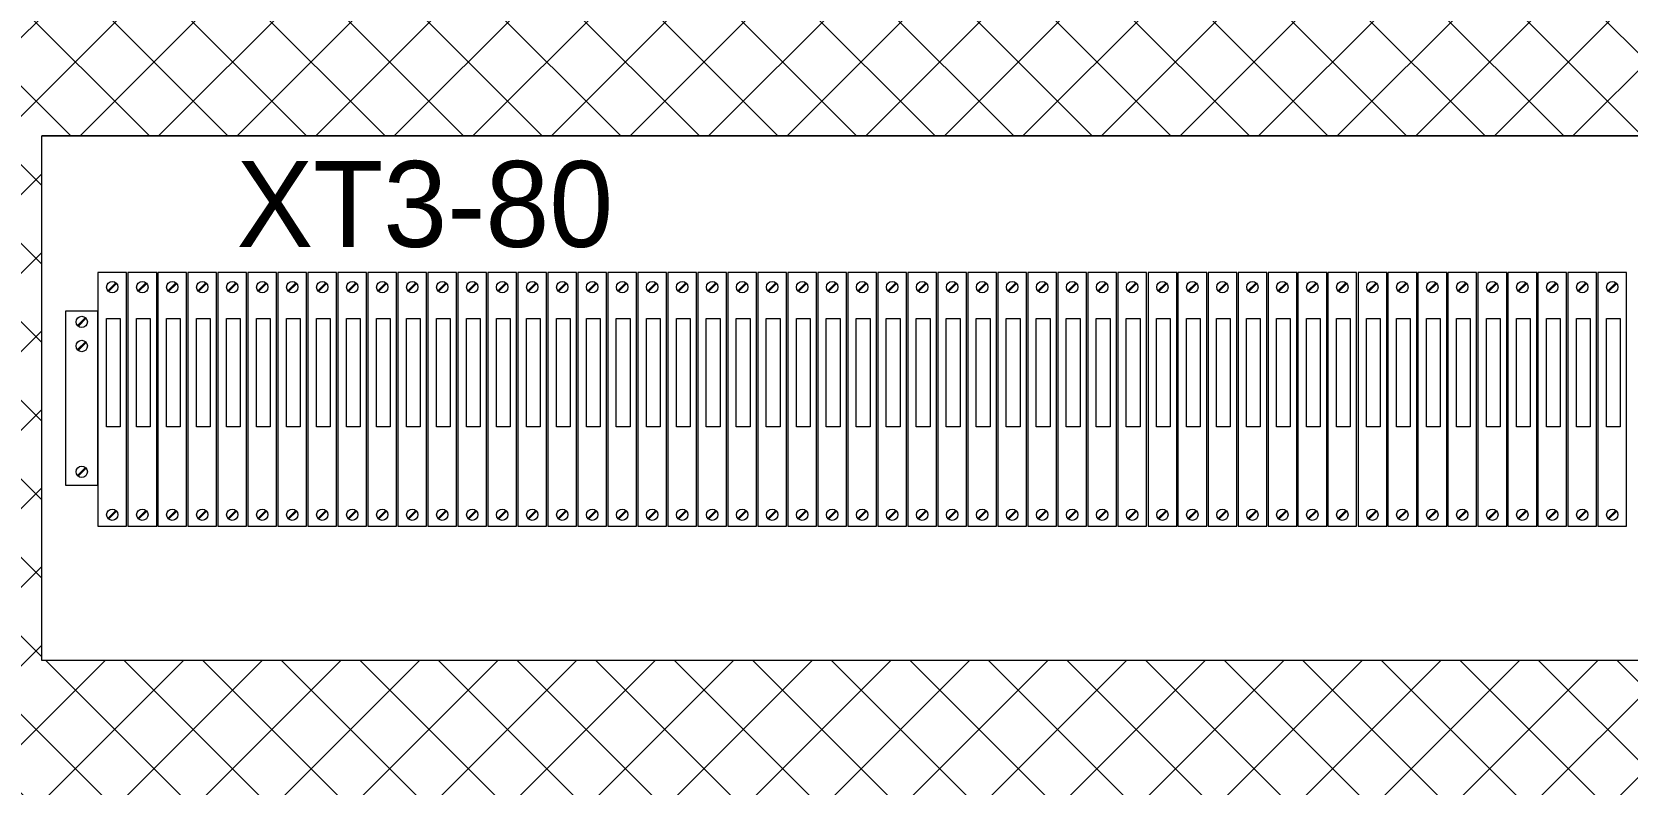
# Model space of a CAD drawing. Header units: millimetres. Extents: x 32626 to 72822, y 60047 to 123188.
# Drawn here: x 38747.2 to 39020.7, y 69229.9 to 69358.9 of the extents above; entities that cross this region are included whole.
import ezdxf

# ---------------------------------------------------------------- set-up
doc = ezdxf.new("R2010")
doc.units = ezdxf.units.MM
doc.header["$LTSCALE"] = 10
doc.layers.add('1轮廓实线层', color=7, linetype='Continuous', lineweight=18)
doc.layers.add('6文字层', color=3, linetype='Continuous', lineweight=18)
doc.styles.add('样式 1', font='SIMYOU.TTF', dxfattribs={"width": 0.75})

msp = doc.modelspace()

# ---------------------------------------------------------------- hatches: boundary and pattern name
at = {"layer": '1轮廓实线层'}
h = msp.add_hatch(dxfattribs=at)
h.set_pattern_fill('ANSI37', color=256, scale=3, style=0)
h.set_pattern_definition([(45, (7301.284, 2082.644), (-6.7351921, 6.7351921), []), (135, (7301.284, 2082.644), (-6.7351921, -6.7351921), [])])
h.paths.add_polyline_path([(38725.51, 69101.35), (38725.51, 69496.47), (39458.98, 69496.47), (39458.98, 69101.35)])
h.paths.add_polyline_path([(38748.93, 69473.08), (39435.56, 69473.08), (39435.56, 69365.07), (38748.93, 69365.07)], flags=16)
h.paths.add_polyline_path([(38748.91, 69341.07), (39435.58, 69341.07), (39435.58, 69251.07), (38748.91, 69251.07)], flags=16)
h.paths.add_polyline_path([(38748.91, 69227.07), (39435.58, 69227.07), (39435.58, 69125.35), (38748.91, 69125.35)], flags=16)

# ---------------------------------------------------------------- linework, layer by layer
for p, q in [((39194.98, 69341.07), (38748.91, 69341.07)), ((38748.91, 69341.07), (39435.58, 69341.07)), ((38748.91, 69251.07), (38748.91, 69341.07)), ((39194.98, 69251.07), (38748.91, 69251.07)), ((39435.58, 69251.07), (38748.91, 69251.07))]:
    msp.add_line(p, q, dxfattribs=at)
at = {"layer": '1轮廓实线层', "lineweight": 13}
for p, q in [((38763.42, 69317.63), (38758.5, 69317.63)), ((38758.5, 69317.63), (38758.5, 69274.13)), ((38763.42, 69274.13), (38763.42, 69317.63)), ((38768.57, 69317.63), (38763.65, 69317.63)), ((38763.65, 69317.63), (38763.65, 69274.13)), ((38768.57, 69274.13), (38768.57, 69317.63)), ((38773.71, 69317.63), (38768.79, 69317.63)), ((38768.79, 69317.63), (38768.79, 69274.13)), ((38773.71, 69274.13), (38773.71, 69317.63)), ((38778.85, 69317.63), (38773.93, 69317.63)), ((38773.93, 69317.63), (38773.93, 69274.13)), ((38778.85, 69274.13), (38778.85, 69317.63)), ((38783.99, 69317.63), (38779.07, 69317.63)), ((38779.07, 69317.63), (38779.07, 69274.13)), ((38783.99, 69274.13), (38783.99, 69317.63)), ((38789.13, 69317.63), (38784.21, 69317.63)), ((38784.21, 69317.63), (38784.21, 69274.13)), ((38789.13, 69274.13), (38789.13, 69317.63)), ((38794.28, 69317.63), (38789.36, 69317.63)), ((38789.36, 69317.63), (38789.36, 69274.13)), ((38794.28, 69274.13), (38794.28, 69317.63)), ((38799.42, 69317.63), (38794.5, 69317.63)), ((38794.5, 69317.63), (38794.5, 69274.13)), ((38799.42, 69274.13), (38799.42, 69317.63)), ((38804.56, 69317.63), (38799.64, 69317.63)), ((38799.64, 69317.63), (38799.64, 69274.13)), ((38804.56, 69274.13), (38804.56, 69317.63)), ((38809.7, 69317.63), (38804.78, 69317.63)), ((38804.78, 69317.63), (38804.78, 69274.13)), ((38809.7, 69274.13), (38809.7, 69317.63)), ((38814.85, 69317.63), (38809.93, 69317.63)), ((38809.93, 69317.63), (38809.93, 69274.13)), ((38814.85, 69274.13), (38814.85, 69317.63)), ((38819.99, 69317.63), (38815.07, 69317.63)), ((38815.07, 69317.63), (38815.07, 69274.13)), ((38819.99, 69274.13), (38819.99, 69317.63)), ((38825.13, 69317.63), (38820.21, 69317.63)), ((38820.21, 69317.63), (38820.21, 69274.13)), ((38825.13, 69274.13), (38825.13, 69317.63)), ((38830.27, 69317.63), (38825.35, 69317.63)), ((38825.35, 69317.63), (38825.35, 69274.13)), ((38830.27, 69274.13), (38830.27, 69317.63)), ((38835.42, 69317.63), (38830.5, 69317.63)), ((38830.5, 69317.63), (38830.5, 69274.13)), ((38835.42, 69274.13), (38835.42, 69317.63)), ((38840.56, 69317.63), (38835.64, 69317.63)), ((38835.64, 69317.63), (38835.64, 69274.13)), ((38840.56, 69274.13), (38840.56, 69317.63)), ((38845.7, 69317.63), (38840.78, 69317.63)), ((38840.78, 69317.63), (38840.78, 69274.13)), ((38845.7, 69274.13), (38845.7, 69317.63)), ((38850.84, 69317.63), (38845.92, 69317.63)), ((38845.92, 69317.63), (38845.92, 69274.13)), ((38850.84, 69274.13), (38850.84, 69317.63)), ((38855.98, 69317.63), (38851.06, 69317.63)), ((38851.06, 69317.63), (38851.06, 69274.13)), ((38855.98, 69274.13), (38855.98, 69317.63)), ((38861.13, 69317.63), (38856.21, 69317.63)), ((38856.21, 69317.63), (38856.21, 69274.13)), ((38861.13, 69274.13), (38861.13, 69317.63)), ((38866.27, 69317.63), (38861.35, 69317.63)), ((38861.35, 69317.63), (38861.35, 69274.13)), ((38866.27, 69274.13), (38866.27, 69317.63)), ((38871.41, 69317.63), (38866.49, 69317.63)), ((38866.49, 69317.63), (38866.49, 69274.13)), ((38871.41, 69274.13), (38871.41, 69317.63)), ((38876.55, 69317.63), (38871.63, 69317.63)), ((38871.63, 69317.63), (38871.63, 69274.13)), ((38876.55, 69274.13), (38876.55, 69317.63)), ((38881.7, 69317.63), (38876.78, 69317.63)), ((38876.78, 69317.63), (38876.78, 69274.13)), ((38881.7, 69274.13), (38881.7, 69317.63)), ((38886.84, 69317.63), (38881.92, 69317.63)), ((38881.92, 69317.63), (38881.92, 69274.13)), ((38886.84, 69274.13), (38886.84, 69317.63)), ((38891.98, 69317.63), (38887.06, 69317.63)), ((38887.06, 69317.63), (38887.06, 69274.13)), ((38891.98, 69274.13), (38891.98, 69317.63)), ((38897.12, 69317.63), (38892.2, 69317.63)), ((38892.2, 69317.63), (38892.2, 69274.13)), ((38897.12, 69274.13), (38897.12, 69317.63)), ((38902.26, 69317.63), (38897.34, 69317.63)), ((38897.34, 69317.63), (38897.34, 69274.13)), ((38902.26, 69274.13), (38902.26, 69317.63)), ((38907.41, 69317.63), (38902.49, 69317.63)), ((38902.49, 69317.63), (38902.49, 69274.13)), ((38907.41, 69274.13), (38907.41, 69317.63)), ((38912.55, 69317.63), (38907.63, 69317.63)), ((38907.63, 69317.63), (38907.63, 69274.13)), ((38912.55, 69274.13), (38912.55, 69317.63)), ((38917.69, 69317.63), (38912.77, 69317.63)), ((38912.77, 69317.63), (38912.77, 69274.13)), ((38917.69, 69274.13), (38917.69, 69317.63)), ((38922.83, 69317.63), (38917.91, 69317.63)), ((38917.91, 69317.63), (38917.91, 69274.13)), ((38922.83, 69274.13), (38922.83, 69317.63)), ((38927.98, 69317.63), (38923.06, 69317.63)), ((38923.06, 69317.63), (38923.06, 69274.13)), ((38927.98, 69274.13), (38927.98, 69317.63)), ((38933.12, 69317.63), (38928.2, 69317.63)), ((38928.2, 69317.63), (38928.2, 69274.13)), ((38933.12, 69274.13), (38933.12, 69317.63)), ((38938.26, 69317.63), (38933.34, 69317.63)), ((38933.34, 69317.63), (38933.34, 69274.13)), ((38938.26, 69274.13), (38938.26, 69317.63)), ((38943.44, 69317.63), (38938.52, 69317.63)), ((38938.52, 69317.63), (38938.52, 69274.13)), ((38943.44, 69274.13), (38943.44, 69317.63)), ((38948.58, 69317.63), (38943.66, 69317.63)), ((38943.66, 69317.63), (38943.66, 69274.13)), ((38948.58, 69274.13), (38948.58, 69317.63)), ((38953.73, 69317.63), (38948.81, 69317.63)), ((38948.81, 69317.63), (38948.81, 69274.13)), ((38953.73, 69274.13), (38953.73, 69317.63)), ((38958.87, 69317.63), (38953.95, 69317.63)), ((38953.95, 69317.63), (38953.95, 69274.13)), ((38958.87, 69274.13), (38958.87, 69317.63)), ((38964.01, 69317.63), (38959.09, 69317.63)), ((38959.09, 69317.63), (38959.09, 69274.13)), ((38964.01, 69274.13), (38964.01, 69317.63)), ((38969.15, 69317.63), (38964.23, 69317.63)), ((38964.23, 69317.63), (38964.23, 69274.13)), ((38969.15, 69274.13), (38969.15, 69317.63)), ((38974.29, 69317.63), (38969.37, 69317.63)), ((38969.37, 69317.63), (38969.37, 69274.13)), ((38974.29, 69274.13), (38974.29, 69317.63)), ((38979.44, 69317.63), (38974.52, 69317.63)), ((38974.52, 69317.63), (38974.52, 69274.13)), ((38979.44, 69274.13), (38979.44, 69317.63)), ((38984.58, 69317.63), (38979.66, 69317.63)), ((38979.66, 69317.63), (38979.66, 69274.13)), ((38984.58, 69274.13), (38984.58, 69317.63)), ((38989.72, 69317.63), (38984.8, 69317.63)), ((38984.8, 69317.63), (38984.8, 69274.13)), ((38989.72, 69274.13), (38989.72, 69317.63)), ((38994.86, 69317.63), (38989.94, 69317.63)), ((38989.94, 69317.63), (38989.94, 69274.13)), ((38994.86, 69274.13), (38994.86, 69317.63)), ((39000.01, 69317.63), (38995.09, 69317.63)), ((38995.09, 69317.63), (38995.09, 69274.13)), ((39000.01, 69274.13), (39000.01, 69317.63)), ((39005.15, 69317.63), (39000.23, 69317.63)), ((39000.23, 69317.63), (39000.23, 69274.13)), ((39005.15, 69274.13), (39005.15, 69317.63)), ((39010.29, 69317.63), (39005.37, 69317.63)), ((39005.37, 69317.63), (39005.37, 69274.13)), ((39010.29, 69274.13), (39010.29, 69317.63)), ((39015.43, 69317.63), (39010.51, 69317.63)), ((39010.51, 69317.63), (39010.51, 69274.13)), ((39015.43, 69274.13), (39015.43, 69317.63)), ((39020.57, 69317.63), (39015.65, 69317.63)), ((39015.65, 69317.63), (39015.65, 69274.13)), ((39020.57, 69274.13), (39020.57, 69317.63)), ((38760.21, 69314.48), (38761.59, 69315.85)), ((38760.33, 69314.35), (38761.71, 69315.73)), ((38765.36, 69314.48), (38766.73, 69315.85)), ((38765.48, 69314.35), (38766.86, 69315.73)), ((38770.5, 69314.48), (38771.88, 69315.85)), ((38770.62, 69314.35), (38772, 69315.73)), ((38775.64, 69314.48), (38777.02, 69315.85)), ((38775.76, 69314.35), (38777.14, 69315.73)), ((38780.78, 69314.48), (38782.16, 69315.85)), ((38780.9, 69314.35), (38782.28, 69315.73)), ((38785.92, 69314.48), (38787.3, 69315.85)), ((38786.05, 69314.35), (38787.42, 69315.73)), ((38791.07, 69314.48), (38792.45, 69315.85)), ((38791.19, 69314.35), (38792.57, 69315.73)), ((38796.21, 69314.48), (38797.59, 69315.85)), ((38796.33, 69314.35), (38797.71, 69315.73)), ((38801.35, 69314.48), (38802.73, 69315.85)), ((38801.47, 69314.35), (38802.85, 69315.73)), ((38806.49, 69314.48), (38807.87, 69315.85)), ((38806.61, 69314.35), (38807.99, 69315.73)), ((38811.64, 69314.48), (38813.02, 69315.85)), ((38811.76, 69314.35), (38813.14, 69315.73)), ((38816.78, 69314.48), (38818.16, 69315.85)), ((38816.9, 69314.35), (38818.28, 69315.73)), ((38821.92, 69314.48), (38823.3, 69315.85)), ((38822.04, 69314.35), (38823.42, 69315.73)), ((38827.06, 69314.48), (38828.44, 69315.85)), ((38827.18, 69314.35), (38828.56, 69315.73)), ((38832.21, 69314.48), (38833.58, 69315.85)), ((38832.33, 69314.35), (38833.71, 69315.73)), ((38837.35, 69314.48), (38838.73, 69315.85)), ((38837.47, 69314.35), (38838.85, 69315.73)), ((38842.49, 69314.48), (38843.87, 69315.85)), ((38842.61, 69314.35), (38843.99, 69315.73)), ((38847.63, 69314.48), (38849.01, 69315.85)), ((38847.75, 69314.35), (38849.13, 69315.73)), ((38852.77, 69314.48), (38854.15, 69315.85)), ((38852.9, 69314.35), (38854.27, 69315.73)), ((38857.92, 69314.48), (38859.3, 69315.85)), ((38858.04, 69314.35), (38859.42, 69315.73)), ((38863.06, 69314.48), (38864.44, 69315.85)), ((38863.18, 69314.35), (38864.56, 69315.73)), ((38868.2, 69314.48), (38869.58, 69315.85)), ((38868.32, 69314.35), (38869.7, 69315.73)), ((38873.34, 69314.48), (38874.72, 69315.85)), ((38873.46, 69314.35), (38874.84, 69315.73)), ((38878.49, 69314.48), (38879.86, 69315.85)), ((38878.61, 69314.35), (38879.99, 69315.73)), ((38883.63, 69314.48), (38885.01, 69315.85)), ((38883.75, 69314.35), (38885.13, 69315.73)), ((38888.77, 69314.48), (38890.15, 69315.85)), ((38888.89, 69314.35), (38890.27, 69315.73)), ((38893.91, 69314.48), (38895.29, 69315.85)), ((38894.03, 69314.35), (38895.41, 69315.73)), ((38899.05, 69314.48), (38900.43, 69315.85)), ((38899.18, 69314.35), (38900.55, 69315.73)), ((38904.2, 69314.48), (38905.58, 69315.85)), ((38904.32, 69314.35), (38905.7, 69315.73)), ((38909.34, 69314.48), (38910.72, 69315.85)), ((38909.46, 69314.35), (38910.84, 69315.73)), ((38914.48, 69314.48), (38915.86, 69315.85)), ((38914.6, 69314.35), (38915.98, 69315.73)), ((38919.62, 69314.48), (38921, 69315.85)), ((38919.74, 69314.35), (38921.12, 69315.73)), ((38924.77, 69314.48), (38926.15, 69315.85)), ((38924.89, 69314.35), (38926.27, 69315.73)), ((38929.91, 69314.48), (38931.29, 69315.85)), ((38930.03, 69314.35), (38931.41, 69315.73)), ((38935.05, 69314.48), (38936.43, 69315.85)), ((38935.17, 69314.35), (38936.55, 69315.73)), ((38940.23, 69314.48), (38941.61, 69315.85)), ((38940.35, 69314.35), (38941.73, 69315.73)), ((38945.37, 69314.48), (38946.75, 69315.85)), ((38945.49, 69314.35), (38946.87, 69315.73)), ((38950.52, 69314.48), (38951.89, 69315.85)), ((38950.64, 69314.35), (38952.02, 69315.73)), ((38955.66, 69314.48), (38957.04, 69315.85)), ((38955.78, 69314.35), (38957.16, 69315.73)), ((38960.8, 69314.48), (38962.18, 69315.85)), ((38960.92, 69314.35), (38962.3, 69315.73)), ((38965.94, 69314.48), (38967.32, 69315.85)), ((38966.06, 69314.35), (38967.44, 69315.73)), ((38971.08, 69314.48), (38972.46, 69315.85)), ((38971.21, 69314.35), (38972.58, 69315.73)), ((38976.23, 69314.48), (38977.61, 69315.85)), ((38976.35, 69314.35), (38977.73, 69315.73)), ((38981.37, 69314.48), (38982.75, 69315.85)), ((38981.49, 69314.35), (38982.87, 69315.73)), ((38986.51, 69314.48), (38987.89, 69315.85)), ((38986.63, 69314.35), (38988.01, 69315.73)), ((38991.65, 69314.48), (38993.03, 69315.85)), ((38991.77, 69314.35), (38993.15, 69315.73)), ((38996.8, 69314.48), (38998.18, 69315.85)), ((38996.92, 69314.35), (38998.3, 69315.73)), ((39001.94, 69314.48), (39003.32, 69315.85)), ((39002.06, 69314.35), (39003.44, 69315.73)), ((39007.08, 69314.48), (39008.46, 69315.85)), ((39007.2, 69314.35), (39008.58, 69315.73)), ((39012.22, 69314.48), (39013.6, 69315.85)), ((39012.34, 69314.35), (39013.72, 69315.73)), ((39017.37, 69314.48), (39018.74, 69315.85)), ((39017.49, 69314.35), (39018.87, 69315.73)), ((38753.02, 69311.07), (38758.42, 69311.07)), ((38753.02, 69281.07), (38753.02, 69311.07)), ((38754.97, 69308.51), (38756.35, 69309.89)), ((38755.09, 69308.39), (38756.47, 69309.77)), ((38758.42, 69311.07), (38758.42, 69281.07)), ((38754.97, 69304.39), (38756.35, 69305.76)), ((38755.09, 69304.26), (38756.47, 69305.64)), ((38754.97, 69282.82), (38756.35, 69284.2)), ((38755.09, 69282.7), (38756.47, 69284.08)), ((38758.42, 69281.07), (38753.02, 69281.07)), ((38760.21, 69275.45), (38761.59, 69276.83)), ((38760.33, 69275.33), (38761.71, 69276.71)), ((38765.36, 69275.45), (38766.73, 69276.83)), ((38765.48, 69275.33), (38766.86, 69276.71)), ((38770.5, 69275.45), (38771.88, 69276.83)), ((38770.62, 69275.33), (38772, 69276.71)), ((38775.64, 69275.45), (38777.02, 69276.83)), ((38775.76, 69275.33), (38777.14, 69276.71)), ((38780.78, 69275.45), (38782.16, 69276.83)), ((38780.9, 69275.33), (38782.28, 69276.71)), ((38785.92, 69275.45), (38787.3, 69276.83)), ((38786.05, 69275.33), (38787.42, 69276.71)), ((38791.07, 69275.45), (38792.45, 69276.83)), ((38791.19, 69275.33), (38792.57, 69276.71)), ((38796.21, 69275.45), (38797.59, 69276.83)), ((38796.33, 69275.33), (38797.71, 69276.71)), ((38801.35, 69275.45), (38802.73, 69276.83)), ((38801.47, 69275.33), (38802.85, 69276.71)), ((38806.49, 69275.45), (38807.87, 69276.83)), ((38806.61, 69275.33), (38807.99, 69276.71)), ((38811.64, 69275.45), (38813.02, 69276.83)), ((38811.76, 69275.33), (38813.14, 69276.71)), ((38816.78, 69275.45), (38818.16, 69276.83)), ((38816.9, 69275.33), (38818.28, 69276.71)), ((38821.92, 69275.45), (38823.3, 69276.83)), ((38822.04, 69275.33), (38823.42, 69276.71)), ((38827.06, 69275.45), (38828.44, 69276.83)), ((38827.18, 69275.33), (38828.56, 69276.71)), ((38832.21, 69275.45), (38833.58, 69276.83)), ((38832.33, 69275.33), (38833.71, 69276.71)), ((38837.35, 69275.45), (38838.73, 69276.83)), ((38837.47, 69275.33), (38838.85, 69276.71)), ((38842.49, 69275.45), (38843.87, 69276.83)), ((38842.61, 69275.33), (38843.99, 69276.71)), ((38847.63, 69275.45), (38849.01, 69276.83)), ((38847.75, 69275.33), (38849.13, 69276.71)), ((38852.77, 69275.45), (38854.15, 69276.83)), ((38852.9, 69275.33), (38854.27, 69276.71)), ((38857.92, 69275.45), (38859.3, 69276.83)), ((38858.04, 69275.33), (38859.42, 69276.71)), ((38863.06, 69275.45), (38864.44, 69276.83)), ((38863.18, 69275.33), (38864.56, 69276.71)), ((38868.2, 69275.45), (38869.58, 69276.83)), ((38868.32, 69275.33), (38869.7, 69276.71)), ((38873.34, 69275.45), (38874.72, 69276.83)), ((38873.46, 69275.33), (38874.84, 69276.71)), ((38878.49, 69275.45), (38879.86, 69276.83)), ((38878.61, 69275.33), (38879.99, 69276.71)), ((38883.63, 69275.45), (38885.01, 69276.83)), ((38883.75, 69275.33), (38885.13, 69276.71)), ((38888.77, 69275.45), (38890.15, 69276.83)), ((38888.89, 69275.33), (38890.27, 69276.71)), ((38893.91, 69275.45), (38895.29, 69276.83)), ((38894.03, 69275.33), (38895.41, 69276.71)), ((38899.05, 69275.45), (38900.43, 69276.83)), ((38899.18, 69275.33), (38900.55, 69276.71)), ((38904.2, 69275.45), (38905.58, 69276.83)), ((38904.32, 69275.33), (38905.7, 69276.71)), ((38909.34, 69275.45), (38910.72, 69276.83)), ((38909.46, 69275.33), (38910.84, 69276.71)), ((38914.48, 69275.45), (38915.86, 69276.83)), ((38914.6, 69275.33), (38915.98, 69276.71)), ((38919.62, 69275.45), (38921, 69276.83)), ((38919.74, 69275.33), (38921.12, 69276.71)), ((38924.77, 69275.45), (38926.15, 69276.83)), ((38924.89, 69275.33), (38926.27, 69276.71)), ((38929.91, 69275.45), (38931.29, 69276.83)), ((38930.03, 69275.33), (38931.41, 69276.71)), ((38935.05, 69275.45), (38936.43, 69276.83)), ((38935.17, 69275.33), (38936.55, 69276.71)), ((38940.23, 69275.45), (38941.61, 69276.83)), ((38940.35, 69275.33), (38941.73, 69276.71)), ((38945.37, 69275.45), (38946.75, 69276.83)), ((38945.49, 69275.33), (38946.87, 69276.71)), ((38950.52, 69275.45), (38951.89, 69276.83)), ((38950.64, 69275.33), (38952.02, 69276.71)), ((38955.66, 69275.45), (38957.04, 69276.83)), ((38955.78, 69275.33), (38957.16, 69276.71)), ((38960.8, 69275.45), (38962.18, 69276.83)), ((38960.92, 69275.33), (38962.3, 69276.71)), ((38965.94, 69275.45), (38967.32, 69276.83)), ((38966.06, 69275.33), (38967.44, 69276.71)), ((38971.08, 69275.45), (38972.46, 69276.83)), ((38971.21, 69275.33), (38972.58, 69276.71)), ((38976.23, 69275.45), (38977.61, 69276.83)), ((38976.35, 69275.33), (38977.73, 69276.71)), ((38981.37, 69275.45), (38982.75, 69276.83)), ((38981.49, 69275.33), (38982.87, 69276.71)), ((38986.51, 69275.45), (38987.89, 69276.83)), ((38986.63, 69275.33), (38988.01, 69276.71)), ((38991.65, 69275.45), (38993.03, 69276.83)), ((38991.77, 69275.33), (38993.15, 69276.71)), ((38996.8, 69275.45), (38998.18, 69276.83)), ((38996.92, 69275.33), (38998.3, 69276.71)), ((39001.94, 69275.45), (39003.32, 69276.83)), ((39002.06, 69275.33), (39003.44, 69276.71)), ((39007.08, 69275.45), (39008.46, 69276.83)), ((39007.2, 69275.33), (39008.58, 69276.71)), ((39012.22, 69275.45), (39013.6, 69276.83)), ((39012.34, 69275.33), (39013.72, 69276.71)), ((39017.37, 69275.45), (39018.74, 69276.83)), ((39017.49, 69275.33), (39018.87, 69276.71)), ((38758.5, 69274.13), (38763.42, 69274.13)), ((38763.65, 69274.13), (38768.57, 69274.13)), ((38768.79, 69274.13), (38773.71, 69274.13)), ((38773.93, 69274.13), (38778.85, 69274.13)), ((38779.07, 69274.13), (38783.99, 69274.13)), ((38784.21, 69274.13), (38789.13, 69274.13)), ((38789.36, 69274.13), (38794.28, 69274.13)), ((38794.5, 69274.13), (38799.42, 69274.13)), ((38799.64, 69274.13), (38804.56, 69274.13)), ((38804.78, 69274.13), (38809.7, 69274.13)), ((38809.93, 69274.13), (38814.85, 69274.13)), ((38815.07, 69274.13), (38819.99, 69274.13)), ((38820.21, 69274.13), (38825.13, 69274.13)), ((38825.35, 69274.13), (38830.27, 69274.13)), ((38830.5, 69274.13), (38835.42, 69274.13)), ((38835.64, 69274.13), (38840.56, 69274.13)), ((38840.78, 69274.13), (38845.7, 69274.13)), ((38845.92, 69274.13), (38850.84, 69274.13)), ((38851.06, 69274.13), (38855.98, 69274.13)), ((38856.21, 69274.13), (38861.13, 69274.13)), ((38861.35, 69274.13), (38866.27, 69274.13)), ((38866.49, 69274.13), (38871.41, 69274.13)), ((38871.63, 69274.13), (38876.55, 69274.13)), ((38876.78, 69274.13), (38881.7, 69274.13)), ((38881.92, 69274.13), (38886.84, 69274.13)), ((38887.06, 69274.13), (38891.98, 69274.13)), ((38892.2, 69274.13), (38897.12, 69274.13)), ((38897.34, 69274.13), (38902.26, 69274.13)), ((38902.49, 69274.13), (38907.41, 69274.13)), ((38907.63, 69274.13), (38912.55, 69274.13)), ((38912.77, 69274.13), (38917.69, 69274.13)), ((38917.91, 69274.13), (38922.83, 69274.13)), ((38923.06, 69274.13), (38927.98, 69274.13)), ((38928.2, 69274.13), (38933.12, 69274.13)), ((38933.34, 69274.13), (38938.26, 69274.13)), ((38938.52, 69274.13), (38943.44, 69274.13)), ((38943.66, 69274.13), (38948.58, 69274.13)), ((38948.81, 69274.13), (38953.73, 69274.13)), ((38953.95, 69274.13), (38958.87, 69274.13)), ((38959.09, 69274.13), (38964.01, 69274.13)), ((38964.23, 69274.13), (38969.15, 69274.13)), ((38969.37, 69274.13), (38974.29, 69274.13)), ((38974.52, 69274.13), (38979.44, 69274.13)), ((38979.66, 69274.13), (38984.58, 69274.13)), ((38984.8, 69274.13), (38989.72, 69274.13)), ((38989.94, 69274.13), (38994.86, 69274.13)), ((38995.09, 69274.13), (39000.01, 69274.13)), ((39000.23, 69274.13), (39005.15, 69274.13)), ((39005.37, 69274.13), (39010.29, 69274.13)), ((39010.51, 69274.13), (39015.43, 69274.13)), ((39015.65, 69274.13), (39020.57, 69274.13))]:
    msp.add_line(p, q, dxfattribs=at)
at = {"layer": '1轮廓实线层'}
msp.add_lwpolyline([(38748.91, 69251.07), (38748.91, 69341.07)], dxfattribs=at)
at = {"layer": '1轮廓实线层', "lineweight": 13}
for points in [[(38759.95, 69309.74), (38762.32, 69309.74), (38762.32, 69291.17), (38759.95, 69291.17)], [(38765.1, 69309.74), (38767.46, 69309.74), (38767.46, 69291.17), (38765.1, 69291.17)], [(38770.24, 69309.74), (38772.61, 69309.74), (38772.61, 69291.17), (38770.24, 69291.17)], [(38775.38, 69309.74), (38777.75, 69309.74), (38777.75, 69291.17), (38775.38, 69291.17)], [(38780.52, 69309.74), (38782.89, 69309.74), (38782.89, 69291.17), (38780.52, 69291.17)], [(38785.67, 69309.74), (38788.03, 69309.74), (38788.03, 69291.17), (38785.67, 69291.17)], [(38790.81, 69309.74), (38793.17, 69309.74), (38793.17, 69291.17), (38790.81, 69291.17)], [(38795.95, 69309.74), (38798.32, 69309.74), (38798.32, 69291.17), (38795.95, 69291.17)], [(38801.09, 69309.74), (38803.46, 69309.74), (38803.46, 69291.17), (38801.09, 69291.17)], [(38806.23, 69309.74), (38808.6, 69309.74), (38808.6, 69291.17), (38806.23, 69291.17)], [(38811.38, 69309.74), (38813.74, 69309.74), (38813.74, 69291.17), (38811.38, 69291.17)], [(38816.52, 69309.74), (38818.89, 69309.74), (38818.89, 69291.17), (38816.52, 69291.17)], [(38821.66, 69309.74), (38824.03, 69309.74), (38824.03, 69291.17), (38821.66, 69291.17)], [(38826.8, 69309.74), (38829.17, 69309.74), (38829.17, 69291.17), (38826.8, 69291.17)], [(38831.95, 69309.74), (38834.31, 69309.74), (38834.31, 69291.17), (38831.95, 69291.17)], [(38837.09, 69309.74), (38839.46, 69309.74), (38839.46, 69291.17), (38837.09, 69291.17)], [(38842.23, 69309.74), (38844.6, 69309.74), (38844.6, 69291.17), (38842.23, 69291.17)], [(38847.37, 69309.74), (38849.74, 69309.74), (38849.74, 69291.17), (38847.37, 69291.17)], [(38852.52, 69309.74), (38854.88, 69309.74), (38854.88, 69291.17), (38852.52, 69291.17)], [(38857.66, 69309.74), (38860.02, 69309.74), (38860.02, 69291.17), (38857.66, 69291.17)], [(38862.8, 69309.74), (38865.17, 69309.74), (38865.17, 69291.17), (38862.8, 69291.17)], [(38867.94, 69309.74), (38870.31, 69309.74), (38870.31, 69291.17), (38867.94, 69291.17)], [(38873.08, 69309.74), (38875.45, 69309.74), (38875.45, 69291.17), (38873.08, 69291.17)], [(38878.23, 69309.74), (38880.59, 69309.74), (38880.59, 69291.17), (38878.23, 69291.17)], [(38883.37, 69309.74), (38885.74, 69309.74), (38885.74, 69291.17), (38883.37, 69291.17)], [(38888.51, 69309.74), (38890.88, 69309.74), (38890.88, 69291.17), (38888.51, 69291.17)], [(38893.65, 69309.74), (38896.02, 69309.74), (38896.02, 69291.17), (38893.65, 69291.17)], [(38898.8, 69309.74), (38901.16, 69309.74), (38901.16, 69291.17), (38898.8, 69291.17)], [(38903.94, 69309.74), (38906.3, 69309.74), (38906.3, 69291.17), (38903.94, 69291.17)], [(38909.08, 69309.74), (38911.45, 69309.74), (38911.45, 69291.17), (38909.08, 69291.17)], [(38914.22, 69309.74), (38916.59, 69309.74), (38916.59, 69291.17), (38914.22, 69291.17)], [(38919.36, 69309.74), (38921.73, 69309.74), (38921.73, 69291.17), (38919.36, 69291.17)], [(38924.51, 69309.74), (38926.87, 69309.74), (38926.87, 69291.17), (38924.51, 69291.17)], [(38929.65, 69309.74), (38932.02, 69309.74), (38932.02, 69291.17), (38929.65, 69291.17)], [(38934.79, 69309.74), (38937.16, 69309.74), (38937.16, 69291.17), (38934.79, 69291.17)], [(38939.97, 69309.74), (38942.34, 69309.74), (38942.34, 69291.17), (38939.97, 69291.17)], [(38945.11, 69309.74), (38947.48, 69309.74), (38947.48, 69291.17), (38945.11, 69291.17)], [(38950.26, 69309.74), (38952.62, 69309.74), (38952.62, 69291.17), (38950.26, 69291.17)], [(38955.4, 69309.74), (38957.77, 69309.74), (38957.77, 69291.17), (38955.4, 69291.17)], [(38960.54, 69309.74), (38962.91, 69309.74), (38962.91, 69291.17), (38960.54, 69291.17)], [(38965.68, 69309.74), (38968.05, 69309.74), (38968.05, 69291.17), (38965.68, 69291.17)], [(38970.83, 69309.74), (38973.19, 69309.74), (38973.19, 69291.17), (38970.83, 69291.17)], [(38975.97, 69309.74), (38978.33, 69309.74), (38978.33, 69291.17), (38975.97, 69291.17)], [(38981.11, 69309.74), (38983.48, 69309.74), (38983.48, 69291.17), (38981.11, 69291.17)], [(38986.25, 69309.74), (38988.62, 69309.74), (38988.62, 69291.17), (38986.25, 69291.17)], [(38991.39, 69309.74), (38993.76, 69309.74), (38993.76, 69291.17), (38991.39, 69291.17)], [(38996.54, 69309.74), (38998.9, 69309.74), (38998.9, 69291.17), (38996.54, 69291.17)], [(39001.68, 69309.74), (39004.05, 69309.74), (39004.05, 69291.17), (39001.68, 69291.17)], [(39006.82, 69309.74), (39009.19, 69309.74), (39009.19, 69291.17), (39006.82, 69291.17)], [(39011.96, 69309.74), (39014.33, 69309.74), (39014.33, 69291.17), (39011.96, 69291.17)], [(39017.11, 69309.74), (39019.47, 69309.74), (39019.47, 69291.17), (39017.11, 69291.17)]]:
    msp.add_lwpolyline(points, close=True, dxfattribs=at)
for centre in [(38760.96, 69315.1), (38766.11, 69315.1), (38771.25, 69315.1), (38776.39, 69315.1), (38781.53, 69315.1), (38786.67, 69315.1), (38791.82, 69315.1), (38796.96, 69315.1), (38802.1, 69315.1), (38807.24, 69315.1), (38812.39, 69315.1), (38817.53, 69315.1), (38822.67, 69315.1), (38827.81, 69315.1), (38832.96, 69315.1), (38838.1, 69315.1), (38843.24, 69315.1), (38848.38, 69315.1), (38853.52, 69315.1), (38858.67, 69315.1), (38863.81, 69315.1), (38868.95, 69315.1), (38874.09, 69315.1), (38879.24, 69315.1), (38884.38, 69315.1), (38889.52, 69315.1), (38894.66, 69315.1), (38899.8, 69315.1), (38904.95, 69315.1), (38910.09, 69315.1), (38915.23, 69315.1), (38920.37, 69315.1), (38925.52, 69315.1), (38930.66, 69315.1), (38935.8, 69315.1), (38940.98, 69315.1), (38946.12, 69315.1), (38951.27, 69315.1), (38956.41, 69315.1), (38961.55, 69315.1), (38966.69, 69315.1), (38971.83, 69315.1), (38976.98, 69315.1), (38982.12, 69315.1), (38987.26, 69315.1), (38992.4, 69315.1), (38997.55, 69315.1), (39002.69, 69315.1), (39007.83, 69315.1), (39012.97, 69315.1), (39018.11, 69315.1), (38755.72, 69309.14), (38755.72, 69305.02), (38755.72, 69283.45), (38760.96, 69276.08), (38766.11, 69276.08), (38771.25, 69276.08), (38776.39, 69276.08), (38781.53, 69276.08), (38786.67, 69276.08), (38791.82, 69276.08), (38796.96, 69276.08), (38802.1, 69276.08), (38807.24, 69276.08), (38812.39, 69276.08), (38817.53, 69276.08), (38822.67, 69276.08), (38827.81, 69276.08), (38832.96, 69276.08), (38838.1, 69276.08), (38843.24, 69276.08), (38848.38, 69276.08), (38853.52, 69276.08), (38858.67, 69276.08), (38863.81, 69276.08), (38868.95, 69276.08), (38874.09, 69276.08), (38879.24, 69276.08), (38884.38, 69276.08), (38889.52, 69276.08), (38894.66, 69276.08), (38899.8, 69276.08), (38904.95, 69276.08), (38910.09, 69276.08), (38915.23, 69276.08), (38920.37, 69276.08), (38925.52, 69276.08), (38930.66, 69276.08), (38935.8, 69276.08), (38940.98, 69276.08), (38946.12, 69276.08), (38951.27, 69276.08), (38956.41, 69276.08), (38961.55, 69276.08), (38966.69, 69276.08), (38971.83, 69276.08), (38976.98, 69276.08), (38982.12, 69276.08), (38987.26, 69276.08), (38992.4, 69276.08), (38997.55, 69276.08), (39002.69, 69276.08), (39007.83, 69276.08), (39012.97, 69276.08), (39018.11, 69276.08)]:
    msp.add_circle(centre, 0.975, dxfattribs=at)

# ---------------------------------------------------------------- texts
at = {"layer": '6文字层', "style": '样式 1'}
msp.add_text('XT3-80', height=14.725, dxfattribs=at).set_placement((38782.26, 69322.01))

doc.saveas('drawing.dxf')
